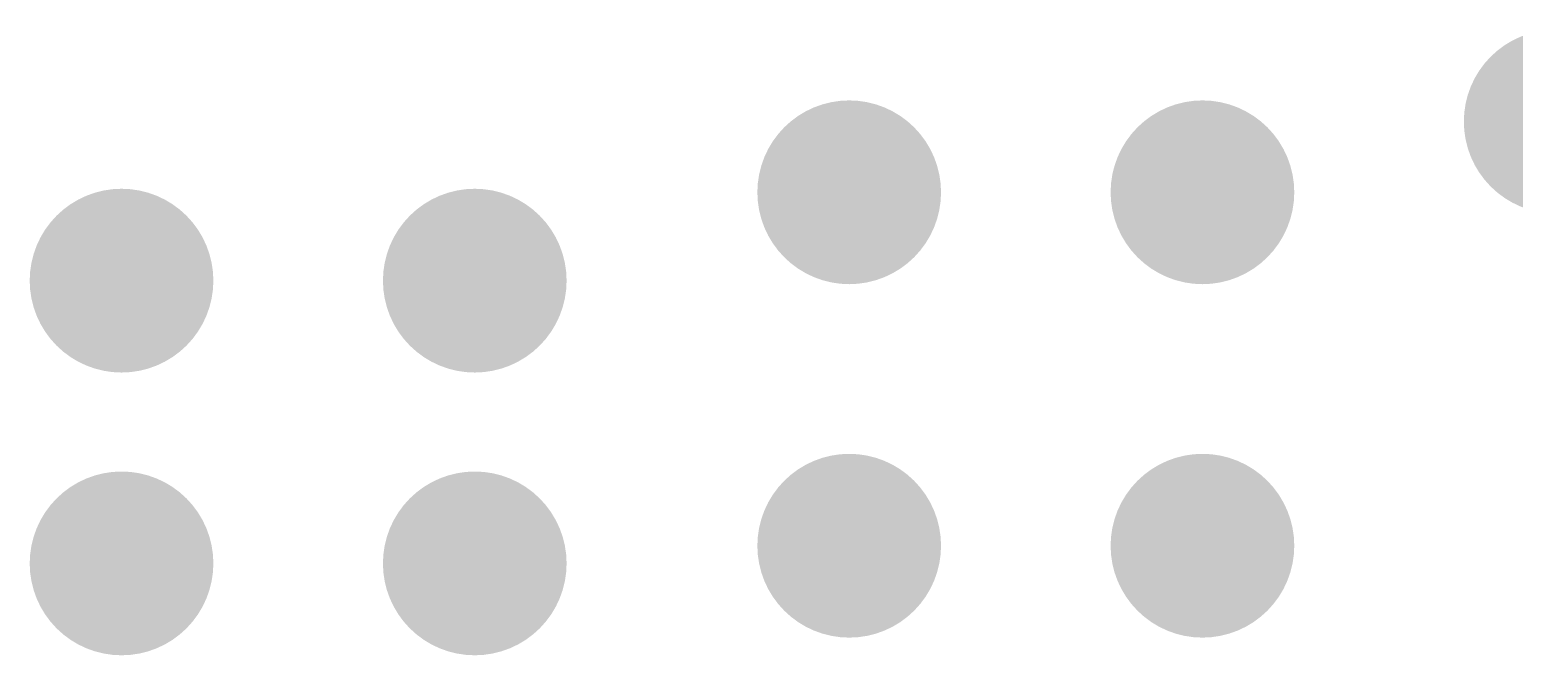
# Model space of a CAD drawing. Extents: x -35.6 to 35.6, y -20.1 to 20.1.
# Drawn here: x 8.68 to 14.01, y -1.06 to 1.18 of the extents above; entities that cross this region are included whole.
import ezdxf

# ---------------------------------------------------------------- set-up
doc = ezdxf.new("R2010")
doc.units = 0
doc.layers.add('18', color=82, linetype='CONTINUOUS')

# ---------------------------------------------------------------- blocks, each defined once
blk = doc.blocks.new('ROUNDV')
at = {"const_width": 0.5}
blk.add_lwpolyline([(0, -0.25, 1), (0, 0.25, 1), (0, -0.25)], format="xyb", dxfattribs=at)

msp = doc.modelspace()

# ---------------------------------------------------------------- block references
at = {"layer": '18', "xscale": 0.6604, "yscale": 0.6604}
for p in [(14.162, 0.854), (11.622, 0.6), (12.892, 0.6), (9.0058, 0.2825), (10.2758, 0.2825), (11.622, -0.67), (12.892, -0.67), (9.0058, -0.7335), (10.2758, -0.7335)]:
    msp.add_blockref('ROUNDV', p, dxfattribs=at)

doc.saveas('drawing.dxf')
